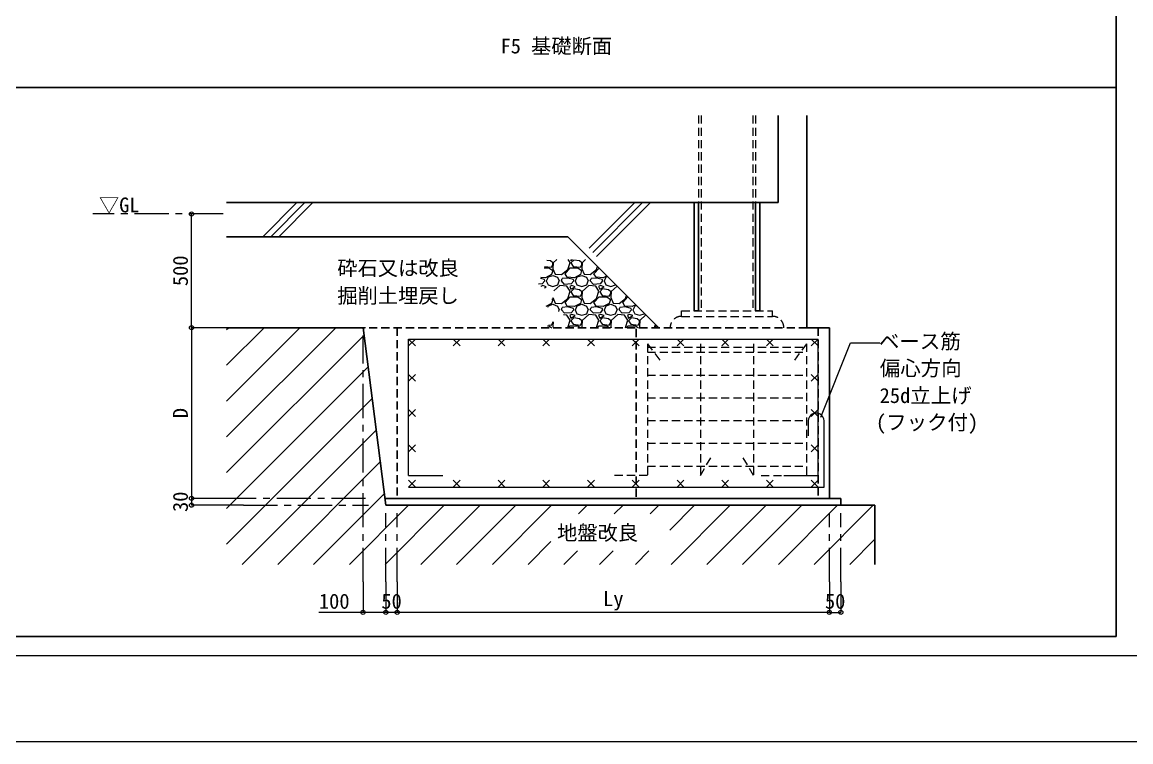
# Model space of a CAD drawing. Units: millimetres on the paper, enlarged 100 times, with parts at 1:30. Extents: x -138278 to 134990, y -16593 to 30671.
# Drawn here: x 32186 to 48430, y -16593 to -6049 of the extents above; entities that cross this region are included whole.
import ezdxf
from ezdxf.enums import TextEntityAlignment as Align

# ---------------------------------------------------------------- set-up
doc = ezdxf.new("R2010")
doc.units = ezdxf.units.MM
doc.header["$LTSCALE"] = 100
doc.linetypes.add('CHAIN1', pattern=[8, 5, -1, 1, -1])
doc.linetypes.add('DASHED1', pattern=[1.8, 1.2, -0.6])
for name, color, linetype, lineweight in [('1-0_基準線', 3, 'Continuous', 25), ('1-1_躯体', 7, 'Continuous', 18), ('1-4_設備家具', 4, 'DASHED1', 9), ('1-5_仕上げ', 7, 'Continuous', 18), ('1-6_文字', 4, 'DASHED1', 9), ('1-7_寸法', 4, 'Continuous', 9), ('1-8_補助線', 4, 'Continuous', 9), ('1-F_', 4, 'CHAIN1', 9), ('E-E_', 1, 'Continuous', 18), ('F-0_枠', 134, 'Continuous', 18)]:
    doc.layers.add(name, color=color, linetype=linetype, lineweight=lineweight)
doc.styles.add('ＭＳ ゴシック', font='')
doc.styles.get('ＭＳ ゴシック').set_extended_font_data('MS Gothic')

# ---------------------------------------------------------------- blocks, each defined once
blk = doc.blocks.new('_Small')
at = {"layer": 'E-E_'}
blk.add_circle((0, 0), 25, dxfattribs=at)

msp = doc.modelspace()

# ---------------------------------------------------------------- linework, layer by layer
at = {"layer": '1-0_基準線'}
for p, q in [((48217.8, -15049.3), (48217.8, -5840.8)), ((24050.8, -7007.5), (48217.8, -7007.5)), ((39050.8, -7007.5), (48217.8, -7007.5)), ((43264.5, -8692.7), (43264.5, -7415.9)), ((43681.2, -10526.1), (43681.2, -7415.9)), ((35181.2, -8692.7), (43264.5, -8692.7)), ((42030.2, -10276.1), (42030.2, -8692.7)), ((42930.2, -10276.1), (42930.2, -8692.7)), ((37182.4, -10526.1), (35181.2, -10526.1)), ((37182.4, -10526.1), (37514.5, -13126.1)), ((44014.5, -10526.1), (43681.2, -10526.1)), ((44014.5, -10526.1), (44014.5, -13026.1)), ((44181.2, -13026.1), (37506.1, -13026.1)), ((44681.3, -13126.1), (37514.5, -13126.1)), ((44181.2, -13126.1), (44181.2, -13026.1)), ((44681.3, -13126.1), (44681.3, -13992.6)), ((24050.8, -15049.3), (48217.8, -15049.3))]:
    msp.add_line(p, q, dxfattribs=at)
at = {"layer": '1-0_基準線', "linetype": 'DASHED1'}
for p, q in [((36548.2, -10526.1), (43681.2, -10526.1)), ((37681.2, -10526.1), (37681.2, -13026.1)), ((41180.2, -10543.5), (41180.2, -13026.1)), ((43846.9, -10526.1), (43846.9, -13026.1))]:
    msp.add_line(p, q, dxfattribs=at)
at = {"layer": '1-0_基準線'}
for points in [[(42096.9, -8692.7), (42096.9, -10276.1), (42030.2, -10276.1)], [(42996.9, -8692.7), (42996.9, -10276.1), (42930.2, -10276.1)], [(41513.6, -10526.1), (40180.2, -9192.7), (35181.2, -9192.7)]]:
    msp.add_lwpolyline(points, dxfattribs=at)
at = {"layer": '1-1_躯体'}
for p, q in [((37847.8, -12692.7), (37847.8, -10692.7)), ((37847.8, -10692.7), (43847.8, -10692.7)), ((37947.8, -10692.7), (37847.8, -10792.7)), ((37847.8, -10692.7), (37947.8, -10792.7)), ((38603.4, -10692.7), (38503.4, -10792.7)), ((38503.4, -10692.7), (38603.4, -10792.7)), ((39259, -10692.7), (39159, -10792.7)), ((39159, -10692.7), (39259, -10792.7)), ((39914.5, -10692.7), (39814.5, -10792.7)), ((39814.5, -10692.7), (39914.5, -10792.7)), ((40570.1, -10692.7), (40470.1, -10792.7)), ((40470.1, -10692.7), (40570.1, -10792.7)), ((41225.6, -10692.7), (41125.6, -10792.7)), ((41125.6, -10692.7), (41225.6, -10792.7)), ((41881.2, -10692.7), (41781.2, -10792.7)), ((41781.2, -10692.7), (41881.2, -10792.7)), ((42536.7, -10692.7), (42436.7, -10792.7)), ((42436.7, -10692.7), (42536.7, -10792.7)), ((43192.3, -10692.7), (43092.3, -10792.7)), ((43092.3, -10692.7), (43192.3, -10792.7)), ((43847.8, -10692.7), (43747.8, -10792.7)), ((43747.8, -10692.7), (43847.8, -10792.7)), ((43847.8, -12692.7), (43847.8, -10692.7)), ((37947.8, -11209.4), (37847.8, -11309.4)), ((37847.8, -11209.4), (37947.8, -11309.4)), ((43847.8, -11209.4), (43747.8, -11309.4)), ((43747.8, -11209.4), (43847.8, -11309.4)), ((37947.8, -11726.1), (37847.8, -11826.1)), ((37847.8, -11726.1), (37947.8, -11826.1)), ((43847.8, -11726.1), (43747.8, -11826.1)), ((43747.8, -11726.1), (43847.8, -11826.1)), ((43704.9, -11891.1), (43704.9, -12109.3)), ((43935.3, -12859.4), (43935.3, -11891.1)), ((37947.8, -12242.7), (37847.8, -12342.7)), ((37847.8, -12242.7), (37947.8, -12342.7)), ((43847.8, -12242.7), (43747.8, -12342.7)), ((43747.8, -12242.7), (43847.8, -12342.7)), ((37847.8, -12692.7), (38347.8, -12692.7)), ((37947.8, -12759.4), (37847.8, -12859.4)), ((37847.8, -12759.4), (37947.8, -12859.4)), ((38603.4, -12759.4), (38503.4, -12859.4)), ((38503.4, -12759.4), (38603.4, -12859.4)), ((39259, -12759.4), (39159, -12859.4)), ((39159, -12759.4), (39259, -12859.4)), ((39914.5, -12759.4), (39814.5, -12859.4)), ((39814.5, -12759.4), (39914.5, -12859.4)), ((40570.1, -12759.4), (40470.1, -12859.4)), ((40470.1, -12759.4), (40570.1, -12859.4)), ((41225.6, -12759.4), (41125.6, -12859.4)), ((41125.6, -12759.4), (41225.6, -12859.4)), ((41881.2, -12759.4), (41781.2, -12859.4)), ((41781.2, -12759.4), (41881.2, -12859.4)), ((42536.7, -12759.4), (42436.7, -12859.4)), ((42436.7, -12759.4), (42536.7, -12859.4)), ((43192.3, -12759.4), (43092.3, -12859.4)), ((43092.3, -12759.4), (43192.3, -12859.4)), ((43347.8, -12692.7), (43847.8, -12692.7)), ((43847.8, -12759.4), (43747.8, -12859.4)), ((43747.8, -12759.4), (43847.8, -12859.4)), ((37847.8, -12859.4), (43935.3, -12859.4))]:
    msp.add_line(p, q, dxfattribs=at)
msp.add_arc((43820.1, -11891.1), 115.2, 0, 180.00002, dxfattribs=at)
at = {"layer": '1-4_設備家具'}
for p, q in [((41346.9, -10760.2), (41546.3, -11025.8)), ((41346.9, -10812.2), (43680.2, -10812.2)), ((42124.7, -10760.2), (42124.7, -12692.7)), ((42902.4, -10760.2), (42902.4, -12692.7)), ((43680.2, -10760.2), (43480.8, -11025.8)), ((43680.2, -10760.2), (43680.2, -12692.7)), ((41346.9, -10885.6), (43680.2, -10885.6)), ((41346.9, -10885.6), (43680.2, -10885.6)), ((41346.9, -11218.9), (43680.2, -11218.9)), ((41346.9, -11552.2), (43680.2, -11552.2)), ((41346.9, -11885.6), (43680.2, -11885.6)), ((41346.9, -12218.9), (43680.2, -12218.9)), ((42124.7, -12690.2), (42291.3, -12401.6)), ((42902.4, -12690.2), (42735.8, -12401.6)), ((41346.9, -12552.2), (43680.2, -12552.2)), ((43013.6, -12692.7), (43680.2, -12692.7))]:
    msp.add_line(p, q, dxfattribs=at)
msp.add_lwpolyline([(41346.9, -10760.2), (41346.9, -12692.7), (40846.9, -12692.7)], dxfattribs=at)
at = {"layer": '1-5_仕上げ'}
for p, q in [((43887, -11834.3), (44324.8, -10745.5)), ((44324.8, -10745.5), (44754.7, -10745.5))]:
    msp.add_line(p, q, dxfattribs=at)
at = {"layer": '1-6_文字'}
for p, q in [((42096.9, -7415.9), (42096.9, -10276.1)), ((42136.9, -7415.9), (42136.9, -10276.1)), ((42890.2, -7415.9), (42890.2, -10276.1)), ((42930.2, -7415.9), (42930.2, -10276.1)), ((41846.9, -10276.1), (43180.2, -10276.1)), ((41846.9, -10359.4), (41846.9, -10276.1)), ((41846.9, -10359.4), (43180.2, -10359.4)), ((43180.2, -10359.4), (43180.2, -10276.1))]:
    msp.add_line(p, q, dxfattribs=at)
for centre, start, end in [((41846.9, -10526.1), 90, 180), ((43180.2, -10526.1), 0, 90)]:
    msp.add_arc(centre, 166.7, start, end, dxfattribs=at)
at = {"layer": '1-7_寸法'}
for p, q in [((39929.4, -9547.8), (39872.4, -9539.2)), ((39963.3, -9577.4), (39929.4, -9547.8)), ((39967.5, -9573.2), (39963.3, -9662.1)), ((39963.3, -9602.8), (39963.3, -9577.4)), ((40019.1, -9526.1), (39967.5, -9573.2)), ((40179.2, -9674.8), (40213, -9568.9)), ((40213, -9568.9), (40186.8, -9526.1)), ((40220.4, -9526.1), (40225.7, -9539.3)), ((40225.7, -9539.3), (40247.8, -9526.1)), ((40268.1, -9535.1), (40225.7, -9577.4)), ((40225.7, -9577.4), (40259.6, -9628.2)), ((40352.7, -9547.8), (40268.1, -9535.1)), ((40386.6, -9577.4), (40352.7, -9547.8)), ((40390.8, -9573.2), (40386.6, -9662.1)), ((40386.6, -9602.8), (40386.6, -9577.4)), ((40442.4, -9526.1), (40390.8, -9573.2)), ((39833.9, -9649.4), (39904, -9649.4)), ((39841.1, -9628.8), (39942.1, -9640.9)), ((39942.1, -9746.7), (39853.2, -9793.3)), ((39904, -9649.4), (39959, -9687.5)), ((39942.1, -9640.9), (39963.3, -9602.8)), ((39959, -9687.5), (39942.1, -9746.7)), ((39963.3, -9662.1), (39997.1, -9742.5)), ((39997.1, -9742.5), (40086, -9746.7)), ((40086, -9746.7), (40179.2, -9674.8)), ((40141.1, -9734), (40217.3, -9649.4)), ((40170.7, -9784.8), (40141.1, -9734)), ((40217.3, -9649.4), (40327.3, -9649.4)), ((40259.6, -9628.2), (40365.4, -9640.9)), ((40365.4, -9746.7), (40276.5, -9793.3)), ((40327.3, -9649.4), (40382.4, -9687.5)), ((40365.4, -9640.9), (40386.6, -9602.8)), ((40382.4, -9687.5), (40365.4, -9746.7)), ((40386.6, -9662.1), (40420.5, -9742.5)), ((40420.5, -9742.5), (40509.4, -9746.7)), ((40509.4, -9746.7), (40602.5, -9674.8)), ((40564.4, -9734), (40638.8, -9651.3)), ((40594, -9784.8), (40564.4, -9734)), ((40602.5, -9674.8), (40617, -9629.5)), ((39806.6, -9882.2), (39750.8, -9887.1)), ((39840.5, -9818.7), (39780, -9803.6)), ((39853.2, -9793.3), (39785.5, -9787.9)), ((39815.1, -9907.6), (39785.5, -9920.3)), ((39844.7, -9839.9), (39806.6, -9882.2)), ((39865.9, -9924.5), (39815.1, -9907.6)), ((39844.7, -9839.9), (39840.5, -9818.7)), ((39865.9, -9839.9), (39891.3, -9899.1)), ((39870.1, -9839.9), (39895.5, -9780.6)), ((39891.3, -9899.1), (39963.3, -9920.3)), ((39895.5, -9780.6), (39963.3, -9759.4)), ((39963.3, -9759.4), (40031, -9784.8)), ((39963.3, -9920.3), (40035.2, -9899.1)), ((40064.9, -9907.6), (39977.3, -9987.6)), ((40031, -9784.8), (40056.4, -9839.9)), ((40035.2, -9899.1), (40056.4, -9839.9)), ((40166.5, -9916.1), (40064.9, -9907.6)), ((40086, -9839.9), (40098.7, -9806)), ((40132.6, -9890.7), (40086, -9839.9)), ((40179.2, -9797.5), (40098.7, -9806)), ((40230, -9882.2), (40132.6, -9890.7)), ((40276.5, -9793.3), (40170.7, -9784.8)), ((40263.8, -9818.7), (40179.2, -9797.5)), ((40238.4, -9907.6), (40208.8, -9920.3)), ((40268.1, -9839.9), (40230, -9882.2)), ((40289.2, -9924.5), (40238.4, -9907.6)), ((40268.1, -9839.9), (40263.8, -9818.7)), ((40289.2, -9839.9), (40314.6, -9899.1)), ((40293.5, -9839.9), (40318.9, -9780.6)), ((40314.6, -9899.1), (40386.6, -9920.3)), ((40318.9, -9780.6), (40386.6, -9759.4)), ((40386.6, -9759.4), (40454.3, -9784.8)), ((40386.6, -9920.3), (40458.6, -9899.1)), ((40488.2, -9907.6), (40390.8, -9996.5)), ((40454.3, -9784.8), (40479.7, -9839.9)), ((40458.6, -9899.1), (40479.7, -9839.9)), ((40589.8, -9916.1), (40488.2, -9907.6)), ((40509.4, -9839.9), (40522.1, -9806)), ((40555.9, -9890.7), (40509.4, -9839.9)), ((40602.5, -9797.5), (40522.1, -9806)), ((40653.3, -9882.2), (40555.9, -9890.7)), ((40699.9, -9793.3), (40594, -9784.8)), ((40687.2, -9818.7), (40602.5, -9797.5)), ((40661.8, -9907.6), (40632.1, -9920.3)), ((40691.4, -9839.9), (40653.3, -9882.2)), ((40712.6, -9924.5), (40661.8, -9907.6)), ((40691.4, -9839.9), (40687.2, -9818.7)), ((40753, -9765.5), (40699.9, -9793.3)), ((40712.6, -9839.9), (40738, -9899.1)), ((40716.8, -9839.9), (40742.2, -9780.6)), ((40738, -9899.1), (40809.9, -9920.3)), ((40742.2, -9780.6), (40761.9, -9774.4)), ((40809.9, -9920.3), (40881.9, -9899.1)), ((40881.9, -9899.1), (40883.1, -9895.7)), ((39785.5, -9920.3), (39785.5, -9920.5)), ((39840.6, -9939.7), (39865.9, -9924.5)), ((40213, -9992.3), (40166.5, -9916.1)), ((40179.2, -10098.1), (40213, -9992.3)), ((40208.8, -9920.3), (40225.7, -9962.6)), ((40225.7, -9962.6), (40289.2, -9924.5)), ((40268.1, -9958.4), (40225.7, -10000.7)), ((40225.7, -10000.7), (40259.6, -10051.5)), ((40259.6, -10051.5), (40365.4, -10064.2)), ((40352.7, -9971.1), (40268.1, -9958.4)), ((40386.6, -10000.7), (40352.7, -9971.1)), ((40365.4, -10064.2), (40386.6, -10026.1)), ((40390.8, -9996.5), (40386.6, -10085.4)), ((40386.6, -10026.1), (40386.6, -10000.7)), ((40636.4, -9992.3), (40589.8, -9916.1)), ((40602.5, -10098.1), (40636.4, -9992.3)), ((40632.1, -9920.3), (40649.1, -9962.6)), ((40649.1, -9962.6), (40712.6, -9924.5)), ((40691.4, -9958.4), (40649.1, -10000.7)), ((40649.1, -10000.7), (40682.9, -10051.5)), ((40682.9, -10051.5), (40788.8, -10064.2)), ((40776.1, -9971.1), (40691.4, -9958.4)), ((40809.9, -10000.7), (40776.1, -9971.1)), ((40788.8, -10064.2), (40809.9, -10026.1)), ((40814.2, -9996.5), (40809.9, -10085.4)), ((40809.9, -10026.1), (40809.9, -10000.7)), ((40902.9, -9915.5), (40814.2, -9996.5)), ((41025.8, -10098.1), (41040.3, -10052.8)), ((39942.1, -10170.1), (39860.4, -10212.9)), ((39887.1, -10223.7), (39895.5, -10203.9)), ((39895.5, -10203.9), (39963.3, -10182.8)), ((39959, -10110.8), (39942.1, -10170.1)), ((39947, -10102.5), (39959, -10110.8)), ((39963.4, -10082.6), (39963.3, -10085.4)), ((39963.3, -10085.4), (39997.1, -10165.8)), ((39963.3, -10182.8), (40031, -10208.2)), ((39997.1, -10165.8), (40086, -10170.1)), ((40031, -10208.2), (40056.4, -10263.2)), ((40086, -10170.1), (40179.2, -10098.1)), ((40086, -10263.2), (40098.7, -10229.3)), ((40179.2, -10220.9), (40098.7, -10229.3)), ((40141.1, -10157.4), (40217.3, -10072.7)), ((40170.7, -10208.2), (40141.1, -10157.4)), ((40276.5, -10216.6), (40170.7, -10208.2)), ((40263.8, -10242), (40179.2, -10220.9)), ((40217.3, -10072.7), (40327.3, -10072.7)), ((40365.4, -10170.1), (40276.5, -10216.6)), ((40293.5, -10263.2), (40318.9, -10203.9)), ((40318.9, -10203.9), (40386.6, -10182.8)), ((40327.3, -10072.7), (40382.4, -10110.8)), ((40382.4, -10110.8), (40365.4, -10170.1)), ((40386.6, -10085.4), (40420.5, -10165.8)), ((40386.6, -10182.8), (40454.3, -10208.2)), ((40420.5, -10165.8), (40509.4, -10170.1)), ((40454.3, -10208.2), (40479.7, -10263.2)), ((40509.4, -10170.1), (40602.5, -10098.1)), ((40509.4, -10263.2), (40522.1, -10229.3)), ((40602.5, -10220.9), (40522.1, -10229.3)), ((40564.4, -10157.4), (40640.6, -10072.7)), ((40594, -10208.2), (40564.4, -10157.4)), ((40699.9, -10216.6), (40594, -10208.2)), ((40687.2, -10242), (40602.5, -10220.9)), ((40640.6, -10072.7), (40750.7, -10072.7)), ((40788.8, -10170.1), (40699.9, -10216.6)), ((40716.8, -10263.2), (40742.2, -10203.9)), ((40742.2, -10203.9), (40809.9, -10182.8)), ((40750.7, -10072.7), (40805.7, -10110.8)), ((40805.7, -10110.8), (40788.8, -10170.1)), ((40809.9, -10085.4), (40843.8, -10165.8)), ((40809.9, -10182.8), (40877.7, -10208.2)), ((40843.8, -10165.8), (40932.7, -10170.1)), ((40877.7, -10208.2), (40903.1, -10263.2)), ((40932.7, -10170.1), (41025.8, -10098.1)), ((40932.7, -10263.2), (40945.4, -10229.3)), ((41025.8, -10220.9), (40945.4, -10229.3)), ((40987.7, -10157.4), (41062.2, -10074.7)), ((41017.4, -10208.2), (40987.7, -10157.4)), ((41123.2, -10216.6), (41017.4, -10208.2)), ((41110.5, -10242), (41025.8, -10220.9)), ((41176.3, -10188.8), (41123.2, -10216.6)), ((41140.1, -10263.2), (41165.5, -10203.9)), ((41165.5, -10203.9), (41185.3, -10197.8)), ((40047.4, -10288.5), (40056.4, -10263.2)), ((40132.6, -10314), (40086, -10263.2)), ((40166.5, -10339.4), (40119.8, -10335.5)), ((40230, -10305.5), (40132.6, -10314)), ((40213, -10415.6), (40166.5, -10339.4)), ((40238.4, -10330.9), (40208.8, -10343.6)), ((40208.8, -10343.6), (40225.7, -10386)), ((40225.7, -10386), (40289.2, -10347.9)), ((40268.1, -10381.7), (40225.7, -10424.1)), ((40268.1, -10263.2), (40230, -10305.5)), ((40289.2, -10347.9), (40238.4, -10330.9)), ((40268.1, -10263.2), (40263.8, -10242)), ((40352.7, -10394.4), (40268.1, -10381.7)), ((40289.2, -10263.2), (40314.6, -10322.5)), ((40314.6, -10322.5), (40386.6, -10343.6)), ((40386.6, -10424.1), (40352.7, -10394.4)), ((40386.6, -10343.6), (40458.6, -10322.5)), ((40488.2, -10330.9), (40390.8, -10419.8)), ((40458.6, -10322.5), (40479.7, -10263.2)), ((40589.8, -10339.4), (40488.2, -10330.9)), ((40555.9, -10314), (40509.4, -10263.2)), ((40653.3, -10305.5), (40555.9, -10314)), ((40636.4, -10415.6), (40589.8, -10339.4)), ((40661.8, -10330.9), (40632.1, -10343.6)), ((40632.1, -10343.6), (40649.1, -10386)), ((40649.1, -10386), (40712.6, -10347.9)), ((40691.4, -10381.7), (40649.1, -10424.1)), ((40691.4, -10263.2), (40653.3, -10305.5)), ((40712.6, -10347.9), (40661.8, -10330.9)), ((40691.4, -10263.2), (40687.2, -10242)), ((40776.1, -10394.4), (40691.4, -10381.7)), ((40712.6, -10263.2), (40738, -10322.5)), ((40738, -10322.5), (40809.9, -10343.6)), ((40809.9, -10424.1), (40776.1, -10394.4)), ((40809.9, -10343.6), (40881.9, -10322.5)), ((40911.5, -10330.9), (40814.2, -10419.8)), ((40881.9, -10322.5), (40903.1, -10263.2)), ((41013.1, -10339.4), (40911.5, -10330.9)), ((40979.3, -10314), (40932.7, -10263.2)), ((41076.6, -10305.5), (40979.3, -10314)), ((41059.7, -10415.6), (41013.1, -10339.4)), ((41085.1, -10330.9), (41055.5, -10343.6)), ((41055.5, -10343.6), (41072.4, -10386)), ((41072.4, -10386), (41135.9, -10347.9)), ((41114.7, -10381.7), (41072.4, -10424.1)), ((41114.7, -10263.2), (41076.6, -10305.5)), ((41135.9, -10347.9), (41085.1, -10330.9)), ((41114.7, -10263.2), (41110.5, -10242)), ((41199.4, -10394.4), (41114.7, -10381.7)), ((41135.9, -10263.2), (41161.3, -10322.5)), ((41161.3, -10322.5), (41233.3, -10343.6)), ((41233.3, -10424.1), (41199.4, -10394.4)), ((41233.3, -10343.6), (41305.2, -10322.5)), ((41326.3, -10338.8), (41237.5, -10419.8)), ((41305.2, -10322.5), (41306.5, -10319)), ((35386.4, -10526.1), (34667.6, -10526.1)), ((35427, -10526.1), (34667.6, -10526.1)), ((34667.6, -10526.1), (34667.6, -13026.1)), ((39881.7, -10496), (39904, -10496)), ((39901.5, -10482.7), (39942.1, -10487.6)), ((39904, -10496), (39947.4, -10526.1)), ((39942.1, -10487.6), (39963.3, -10449.5)), ((39966.6, -10438.8), (39963.3, -10508.7)), ((39963.3, -10449.5), (39963.3, -10441.1)), ((39963.3, -10508.7), (39970.6, -10526.1)), ((40173.2, -10526.1), (40179.2, -10521.4)), ((40179.2, -10521.4), (40213, -10415.6)), ((40190.2, -10526.1), (40217.3, -10496)), ((40217.3, -10496), (40327.3, -10496)), ((40225.7, -10424.1), (40259.6, -10474.9)), ((40259.6, -10474.9), (40365.4, -10487.6)), ((40327.3, -10496), (40370.7, -10526.1)), ((40365.4, -10487.6), (40386.6, -10449.5)), ((40390.8, -10419.8), (40386.6, -10508.7)), ((40386.6, -10449.5), (40386.6, -10424.1)), ((40386.6, -10508.7), (40393.9, -10526.1)), ((40596.5, -10526.1), (40602.5, -10521.4)), ((40602.5, -10521.4), (40636.4, -10415.6)), ((40613.6, -10526.1), (40640.6, -10496)), ((40640.6, -10496), (40750.7, -10496)), ((40649.1, -10424.1), (40682.9, -10474.9)), ((40682.9, -10474.9), (40788.8, -10487.6)), ((40750.7, -10496), (40794, -10526.1)), ((40788.8, -10487.6), (40809.9, -10449.5)), ((40814.2, -10419.8), (40809.9, -10508.7)), ((40809.9, -10449.5), (40809.9, -10424.1)), ((40809.9, -10508.7), (40817.2, -10526.1)), ((41019.8, -10526.1), (41025.8, -10521.4)), ((41025.8, -10521.4), (41059.7, -10415.6)), ((41036.9, -10526.1), (41063.9, -10496)), ((41063.9, -10496), (41174, -10496)), ((41072.4, -10424.1), (41106.3, -10474.9)), ((41106.3, -10474.9), (41212.1, -10487.6)), ((41174, -10496), (41217.4, -10526.1)), ((41212.1, -10487.6), (41233.3, -10449.5)), ((41237.5, -10419.8), (41233.3, -10508.7)), ((41233.3, -10449.5), (41233.3, -10424.1)), ((41233.3, -10508.7), (41240.6, -10526.1)), ((41443.2, -10526.1), (41449.2, -10521.4)), ((41449.2, -10521.4), (41463.7, -10476.2)), ((41460.2, -10526.1), (41485.5, -10498)), ((35427, -13026.1), (34667.6, -13026.1)), ((35427, -13026.1), (34667.6, -13026.1)), ((34667.6, -13026.1), (34667.6, -13126.1)), ((35427, -13126.1), (34667.6, -13126.1)), ((37181.2, -14248.5), (37181.2, -14696.4)), ((37514.5, -14248.5), (37514.5, -14696.4)), ((37681.2, -14248.5), (37681.2, -14696.4)), ((37681.2, -14248.5), (37681.2, -14696.4)), ((44014.5, -14248.5), (44014.5, -14696.4)), ((44014.5, -14248.5), (44014.5, -14696.4)), ((44014.5, -14248.5), (44014.5, -14696.4)), ((44181.2, -14248.5), (44181.2, -14696.4)), ((37681.2, -14696.4), (37514.5, -14696.4)), ((44014.5, -14696.4), (37681.2, -14696.4)), ((44014.5, -14696.4), (44181.2, -14696.4))]:
    msp.add_line(p, q, dxfattribs=at)
for points in [[(35386.4, -10526.1), (34667.6, -10526.1), (34667.6, -8859.4)], [(37514.5, -14248.5), (37514.5, -14696.4), (37181.2, -14696.4), (36533, -14696.4)]]:
    msp.add_lwpolyline(points, dxfattribs=at)
at = {"layer": '1-8_補助線'}
for p, q in [((35710.8, -9192.7), (36210.8, -8692.7)), ((35827.5, -9192.7), (36327.5, -8692.7)), ((35944.2, -9192.7), (36444.2, -8692.7)), ((40493.3, -9360), (41160.6, -8692.7)), ((40547.7, -9422.3), (41277.2, -8692.7)), ((40602.2, -9484.5), (41393.9, -8692.7)), ((35181.2, -10553), (35208.1, -10526.1)), ((35181.2, -11076.8), (35731.9, -10526.1)), ((35181.2, -11600.7), (36255.8, -10526.1)), ((35181.2, -12124.5), (36779.6, -10526.1)), ((35181.2, -12648.4), (37196.1, -10633.4)), ((35181.2, -13172.2), (37255.4, -11098)), ((35181.1, -13696.1), (37314.8, -11562.5)), ((35408.4, -13992.6), (37374.1, -12027)), ((35932.3, -13992.6), (37433.5, -12491.5)), ((36456.1, -13992.6), (37492.8, -12956)), ((36980, -13992.6), (37846.6, -13126.1)), ((37503.8, -13992.6), (38370.4, -13126.1)), ((38027.7, -13992.6), (38894.3, -13126.1)), ((38551.5, -13992.6), (39418.1, -13126.1)), ((39075.4, -13992.6), (39942, -13126.1)), ((40338.2, -13253.7), (40465.8, -13126.1)), ((40862, -13253.7), (40989.7, -13126.1)), ((41385.9, -13253.7), (41513.5, -13126.1)), ((41673.6, -13489.8), (42037.4, -13126.1)), ((41694.6, -13992.6), (42561.2, -13126.1)), ((42218.5, -13992.6), (43085, -13126.1)), ((42742.3, -13992.6), (43608.9, -13126.1)), ((43266.2, -13992.6), (44132.7, -13126.1)), ((43790, -13992.6), (44656.6, -13126.1)), ((44313.9, -13992.6), (44681.3, -13625.3)), ((39599.2, -13992.6), (39933.7, -13658.1)), ((40123.1, -13992.6), (40320.7, -13795.1)), ((40646.9, -13992.6), (40844.5, -13795.1)), ((41170.8, -13992.6), (41368.4, -13795.1))]:
    msp.add_line(p, q, dxfattribs=at)
at = {"layer": '1-F_'}
for p, q in [((35132.6, -8859.4), (33221.3, -8859.4)), ((37216.7, -10526.1), (35427, -10526.1)), ((37181.2, -14248.5), (37181.2, -10640.5)), ((37216.7, -13026.1), (35427, -13026.1)), ((35427, -13126.1), (37262.2, -13126.1)), ((37514.5, -14248.5), (37514.5, -13240.5)), ((37681.2, -14248.5), (37681.2, -13240.5)), ((44014.5, -14248.5), (44014.5, -13240.5)), ((44181.2, -14248.5), (44181.2, -13240.5))]:
    msp.add_line(p, q, dxfattribs=at)
at = {"layer": 'F-0_枠'}
for p, q in [((6669.2, -15327.4), (63664.9, -15327.4)), ((64867.1, -16592.7), (5467.1, -16592.7))]:
    msp.add_line(p, q, dxfattribs=at)

# ---------------------------------------------------------------- block references
at = {"layer": '1-7_寸法', "xscale": 1.2, "yscale": 1.2}
for p, rotation in [((34667.6, -8859.4), 90), ((34667.6, -10526.1), 270), ((34667.6, -10526.1), 90), ((34667.6, -13026.1), 270), ((34667.6, -13026.1), 90), ((34667.6, -13126.1), 270), ((37181.2, -14696.4), 180), ((37514.5, -14696.4), 180), ((37681.2, -14696.4), 180), ((44014.5, -14696.4), 180)]:
    msp.add_blockref('_Small', p, dxfattribs=dict(at, rotation=rotation))
for p in [(37514.5, -14696.4), (37681.2, -14696.4), (44014.5, -14696.4), (44181.2, -14696.4)]:
    msp.add_blockref('_Small', p, dxfattribs=at)

# ---------------------------------------------------------------- texts
at = {"layer": '1-5_仕上げ', "style": 'ＭＳ ゴシック'}
for s, height, p in [('F5 基礎断面', 217.7, (39197.2, -6572.5)), ('▽GL', 217.7, (33311, -8901.3)), ('ベース筋', 219.9, (44739.3, -10901.3)), ('偏心方向', 219.9, (44752.1, -11294.7)), ('25d立上げ', 219.9, (44749.8, -11695.2)), ('(フック付)', 219.9, (44695.4, -12087.4)), ('地盤改良', 217.7, (40024, -13704.1))]:
    msp.add_text(s, height=height, dxfattribs=at).set_placement(p, align=Align.BOTTOM_LEFT)
at = {"layer": '1-5_仕上げ', "color": 4, "style": 'ＭＳ ゴシック'}
for s, p in [('砕石又は改良', (36802.6, -9825.5)), ('掘削土埋戻し', (36802.6, -10230.7))]:
    msp.add_text(s, height=217.7, dxfattribs=at).set_placement(p, align=Align.BOTTOM_LEFT)
at = {"layer": '1-7_寸法', "color": 7, "style": 'ＭＳ ゴシック'}
for s, p in [('500', (34679.9, -9916.1)), ('D', (34679.9, -11851.5)), ('30', (34679.9, -13225.2))]:
    msp.add_text(s, height=219.9, rotation=90, dxfattribs=at).set_placement(p, align=Align.BOTTOM_LEFT)
for s, p in [('100', (36534, -14708.7)), ('50', (37448.8, -14708.7)), ('Ly', (40698.2, -14670.5)), ('50', (43948.8, -14708.7))]:
    msp.add_text(s, height=219.9, dxfattribs=at).set_placement(p, align=Align.BOTTOM_LEFT)

doc.saveas('drawing.dxf')
